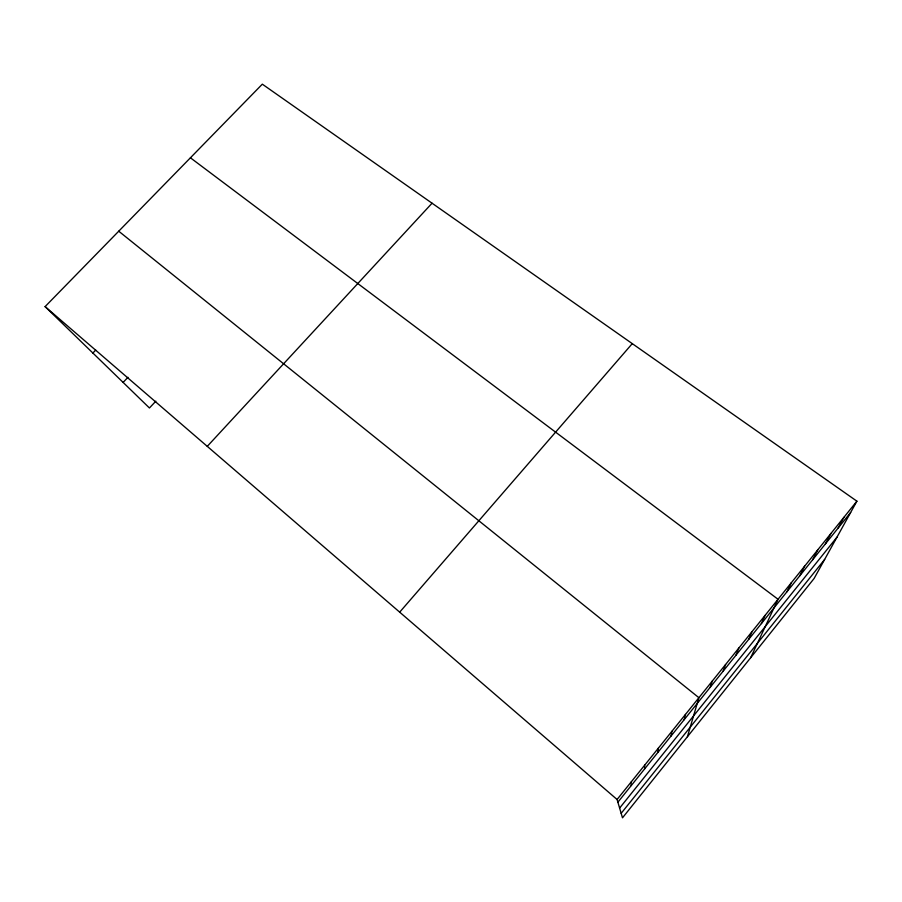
<?xml version="1.0" encoding="UTF-8"?>
<svg xmlns="http://www.w3.org/2000/svg" width="902" height="902" viewBox="0 0 902 902"><rect width="100%" height="100%" fill="white"/><g stroke="black" fill="none" stroke-linecap="round" stroke-linejoin="round"><path stroke-width="1.35" d="M644.614 768.932L644.659 765.189M657.874 752.437L658.336 748.175M671.054 736.021L671.934 731.263M684.167 719.695L685.452 714.44M687.414 736.731L698.903 697.708L118.737 231.205M710.178 687.313L712.276 681.078M723.088 671.257L725.569 664.537M735.919 655.28L738.794 648.087M748.683 639.394L751.952 631.727M761.378 623.586L765.031 615.457M750.644 657.75L778.043 599.266L190.423 157.794M786.961 591.757L791.37 582.692M799.826 575.735L804.618 566.208M812.634 559.792L817.798 549.803M825.364 543.94L830.911 533.499M838.026 528.177L843.934 517.297M856.9 501.174L814.089 578.498L622.493 817.832L617.081 799.499L45.1 306.612L262.324 84.168L856.9 501.174L617.081 799.499M619.618 808.079L836.955 537.197M621.162 813.345L824.642 559.443M617.881 802.205L850.631 512.505M399.687 612.165L632.268 343.628M207.268 446.355L432.058 203.209M155.843 401.187L149.439 407.986L45.1 306.612M123.123 382.414L127.96 377.318M92.883 353.043L95.713 350.089M630.915 782.293L631.287 785.529"/></g></svg>
